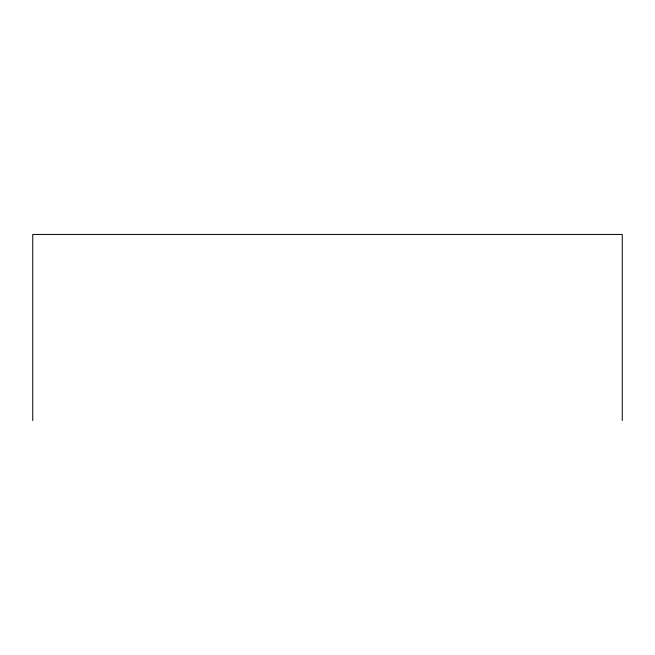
<?xml version="1.0" encoding="UTF-8"?>
<svg xmlns="http://www.w3.org/2000/svg" width="655" height="655" viewBox="0 0 655 655"><rect width="100%" height="100%" fill="white"/><g stroke="black" fill="none" stroke-linecap="round" stroke-linejoin="round"><path stroke-width="0.98" d="M622.25 420.567L622.25 234.433L32.75 234.433L32.75 420.567"/></g></svg>
